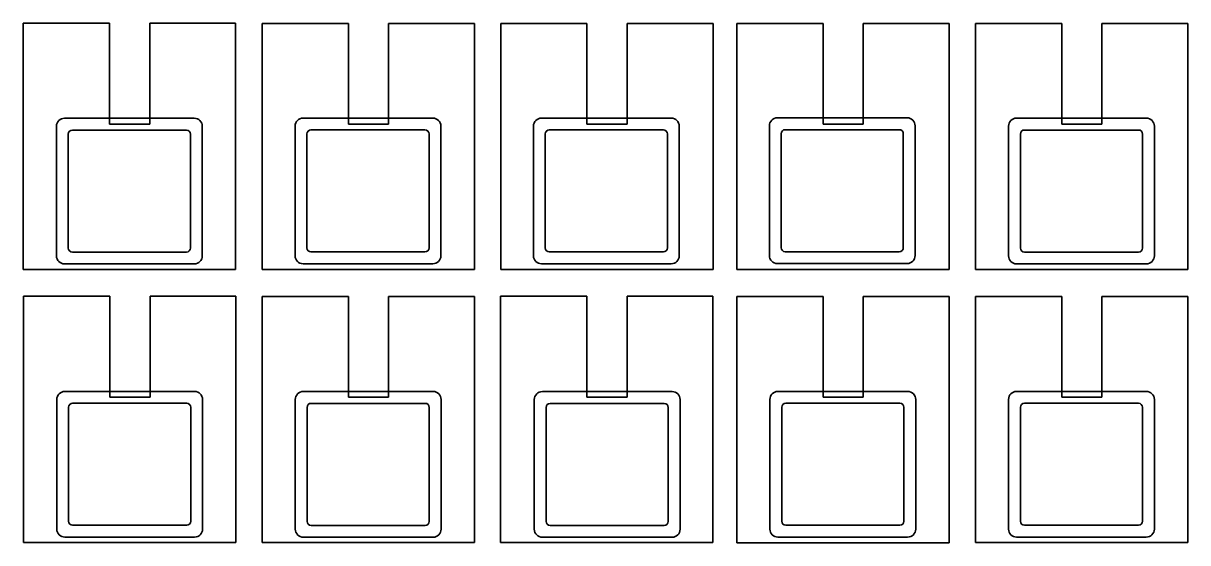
# Model space of a CAD drawing. Header units: millimetres. Extents: x -103 to 297, y 0 to 210.
# Drawn here: x -103.4 to -16.6, y 100.1 to 138.7 of the extents above; entities that cross this region are included whole.
import ezdxf

# ---------------------------------------------------------------- set-up
doc = ezdxf.new("R2010")
doc.units = ezdxf.units.MM
doc.layers.get('0').update_dxf_attribs({"lineweight": 25})
doc.layers.add('_Beschriftung', color=7, linetype='Continuous')
doc.layers.add('Beschnitt', color=7, linetype='Continuous')

# ---------------------------------------------------------------- blocks, each defined once
blk = doc.blocks.new('SE1')
at = {"layer": 'Beschnitt', "color": 7, "linetype": 'Continuous', "lineweight": 35}
for p, q in [((55.11, 107.847), (48.687, 107.847)), ((48.687, 107.847), (48.687, 89.527)), ((55.11, 100.349), (55.11, 107.847)), ((58.11, 107.847), (58.11, 100.349)), ((64.5, 107.847), (58.11, 107.847)), ((64.5, 89.527), (64.5, 107.847)), ((58.11, 100.349), (55.11, 100.349)), ((48.687, 89.527), (64.5, 89.527))]:
    blk.add_line(p, q, dxfattribs=at)
blk = doc.blocks.new('SE')
at = {"layer": 'Beschnitt'}
blk.add_blockref('SE1', (0, 0), dxfattribs=at)
blk = doc.blocks.new('SE3')
at = {"layer": 'Beschnitt', "color": 7, "linetype": 'Continuous', "lineweight": 35}
for p, q in [((72.906, 107.838), (66.483, 107.838)), ((66.483, 107.838), (66.483, 89.518)), ((72.906, 100.339), (72.906, 107.838)), ((75.906, 107.838), (75.906, 100.339)), ((82.296, 107.838), (75.906, 107.838)), ((82.296, 89.518), (82.296, 107.838)), ((75.906, 100.339), (72.906, 100.339)), ((66.483, 89.518), (82.296, 89.518))]:
    blk.add_line(p, q, dxfattribs=at)
blk = doc.blocks.new('SE2')
at = {"layer": 'Beschnitt'}
blk.add_blockref('SE3', (0, 0), dxfattribs=at)
blk = doc.blocks.new('SE5')
at = {"layer": 'Beschnitt', "color": 7, "linetype": 'Continuous', "lineweight": 35}
for p, q in [((90.686, 107.838), (84.263, 107.838)), ((84.263, 107.838), (84.263, 89.518)), ((90.686, 100.339), (90.686, 107.838)), ((93.686, 107.838), (93.686, 100.339)), ((100.076, 107.838), (93.686, 107.838)), ((100.076, 89.518), (100.076, 107.838)), ((93.686, 100.339), (90.686, 100.339)), ((84.263, 89.518), (100.076, 89.518))]:
    blk.add_line(p, q, dxfattribs=at)
blk = doc.blocks.new('SE4')
at = {"layer": 'Beschnitt'}
blk.add_blockref('SE5', (0, 0), dxfattribs=at)
blk = doc.blocks.new('SE49')
at = {"layer": '_Beschriftung', "color": 7, "linetype": 'Continuous', "lineweight": 35}
for p, q in [((51.76, 100.784), (61.425, 100.784)), ((51.16, 90.536), (51.16, 100.184)), ((62.025, 100.184), (62.025, 90.536)), ((61.425, 89.936), (51.76, 89.936))]:
    blk.add_line(p, q, dxfattribs=at)
for centre, start, end in [((51.76, 100.184), 90, 180), ((61.425, 100.184), 0, 90), ((51.76, 90.536), 180, 270), ((61.425, 90.536), 270, 0)]:
    blk.add_arc(centre, 0.6, start, end, dxfattribs=at)
blk = doc.blocks.new('SE48')
at = {"layer": '_Beschriftung'}
blk.add_blockref('SE49', (0, 0), dxfattribs=at)
blk = doc.blocks.new('SE51')
at = {"layer": '_Beschriftung', "color": 7, "linetype": 'Continuous', "lineweight": 35}
for p, q in [((87.299, 100.792), (96.963, 100.792)), ((86.699, 90.544), (86.699, 100.192)), ((97.563, 100.192), (97.563, 90.544)), ((96.963, 89.944), (87.299, 89.944))]:
    blk.add_line(p, q, dxfattribs=at)
for centre, start, end in [((87.299, 100.192), 90, 180), ((96.963, 100.192), 0, 90), ((87.299, 90.544), 180, 270), ((96.963, 90.544), 270, 0)]:
    blk.add_arc(centre, 0.6, start, end, dxfattribs=at)
blk = doc.blocks.new('SE50')
at = {"layer": '_Beschriftung'}
blk.add_blockref('SE51', (0, 0), dxfattribs=at)
blk = doc.blocks.new('SE53')
at = {"layer": '_Beschriftung', "color": 7, "linetype": 'Continuous', "lineweight": 35}
for p, q in [((87.881, 99.91), (96.381, 99.91)), ((87.581, 91.126), (87.581, 99.61)), ((96.681, 99.61), (96.681, 91.126)), ((96.381, 90.826), (87.881, 90.826))]:
    blk.add_line(p, q, dxfattribs=at)
for centre, start, end in [((87.881, 99.61), 90, 180), ((96.381, 99.61), 0, 90), ((87.881, 91.126), 180, 270), ((96.381, 91.126), 270, 0)]:
    blk.add_arc(centre, 0.3, start, end, dxfattribs=at)
blk = doc.blocks.new('SE52')
at = {"layer": '_Beschriftung'}
blk.add_blockref('SE53', (0, 0), dxfattribs=at)
blk = doc.blocks.new('SE55')
at = {"layer": '_Beschriftung', "color": 7, "linetype": 'Continuous', "lineweight": 35}
for p, q in [((52.342, 99.902), (60.843, 99.902)), ((52.042, 91.118), (52.042, 99.602)), ((61.143, 99.602), (61.143, 91.118)), ((60.843, 90.818), (52.342, 90.818))]:
    blk.add_line(p, q, dxfattribs=at)
for centre, start, end in [((52.342, 99.602), 90, 180), ((60.843, 99.602), 0, 90), ((52.342, 91.118), 180, 270), ((60.843, 91.118), 270, 0)]:
    blk.add_arc(centre, 0.3, start, end, dxfattribs=at)
blk = doc.blocks.new('SE54')
at = {"layer": '_Beschriftung'}
blk.add_blockref('SE55', (0, 0), dxfattribs=at)
blk = doc.blocks.new('SE69')
at = {"layer": '_Beschriftung', "color": 7, "linetype": 'Continuous', "lineweight": 35}
for p, q in [((69.535, 100.794), (79.199, 100.794)), ((68.935, 90.546), (68.935, 100.194)), ((79.799, 100.194), (79.799, 90.546)), ((79.199, 89.946), (69.535, 89.946))]:
    blk.add_line(p, q, dxfattribs=at)
for centre, start, end in [((69.535, 100.194), 90, 180), ((79.199, 100.194), 0, 90), ((69.535, 90.546), 180, 270), ((79.199, 90.546), 270, 0)]:
    blk.add_arc(centre, 0.6, start, end, dxfattribs=at)
blk = doc.blocks.new('SE68')
at = {"layer": '_Beschriftung'}
blk.add_blockref('SE69', (0, 0), dxfattribs=at)
blk = doc.blocks.new('SE71')
at = {"layer": '_Beschriftung', "color": 7, "linetype": 'Continuous', "lineweight": 35}
for p, q in [((70.117, 99.912), (78.617, 99.912)), ((69.817, 91.128), (69.817, 99.612)), ((78.917, 99.612), (78.917, 91.128)), ((78.617, 90.828), (70.117, 90.828))]:
    blk.add_line(p, q, dxfattribs=at)
for centre, start, end in [((70.117, 99.612), 90, 180), ((78.617, 99.612), 0, 90), ((70.117, 91.128), 180, 270), ((78.617, 91.128), 270, 0)]:
    blk.add_arc(centre, 0.3, start, end, dxfattribs=at)
blk = doc.blocks.new('SE70')
at = {"layer": '_Beschriftung'}
blk.add_blockref('SE71', (0, 0), dxfattribs=at)
blk = doc.blocks.new('SE83')
at = {"layer": 'Beschnitt', "color": 7, "linetype": 'Continuous', "lineweight": 35}
for p, q in [((126.056, 107.831), (119.633, 107.831)), ((119.633, 107.831), (119.633, 89.511)), ((126.056, 100.332), (126.056, 107.831)), ((129.056, 107.831), (129.056, 100.332)), ((135.446, 107.831), (129.056, 107.831)), ((135.446, 89.511), (135.446, 107.831)), ((129.056, 100.332), (126.056, 100.332)), ((119.633, 89.511), (135.446, 89.511))]:
    blk.add_line(p, q, dxfattribs=at)
blk = doc.blocks.new('SE82')
at = {"layer": 'Beschnitt'}
blk.add_blockref('SE83', (0, 0), dxfattribs=at)
blk = doc.blocks.new('SE85')
at = {"layer": 'Beschnitt', "color": 7, "linetype": 'Continuous', "lineweight": 35}
for p, q in [((108.276, 107.831), (101.853, 107.831)), ((101.853, 107.831), (101.853, 89.511)), ((108.276, 100.332), (108.276, 107.831)), ((111.276, 107.831), (111.276, 100.332)), ((117.666, 107.831), (111.276, 107.831)), ((117.666, 89.511), (117.666, 107.831)), ((111.276, 100.332), (108.276, 100.332)), ((101.853, 89.511), (117.666, 89.511))]:
    blk.add_line(p, q, dxfattribs=at)
blk = doc.blocks.new('SE84')
at = {"layer": 'Beschnitt'}
blk.add_blockref('SE85', (0, 0), dxfattribs=at)
blk = doc.blocks.new('SE103')
at = {"layer": '_Beschriftung', "color": 7, "linetype": 'Continuous', "lineweight": 35}
for p, q in [((104.874, 100.811), (114.538, 100.811)), ((104.274, 90.563), (104.274, 100.211)), ((115.138, 100.211), (115.138, 90.563)), ((114.538, 89.963), (104.874, 89.963))]:
    blk.add_line(p, q, dxfattribs=at)
for centre, start, end in [((104.874, 100.211), 90, 180), ((114.538, 100.211), 0, 90), ((104.874, 90.563), 180, 270), ((114.538, 90.563), 270, 0)]:
    blk.add_arc(centre, 0.6, start, end, dxfattribs=at)
blk = doc.blocks.new('SE102')
at = {"layer": '_Beschriftung'}
blk.add_blockref('SE103', (0, 0), dxfattribs=at)
blk = doc.blocks.new('SE105')
at = {"layer": '_Beschriftung', "color": 7, "linetype": 'Continuous', "lineweight": 35}
for p, q in [((105.456, 99.929), (113.956, 99.929)), ((105.156, 91.145), (105.156, 99.629)), ((114.256, 99.629), (114.256, 91.145)), ((113.956, 90.845), (105.456, 90.845))]:
    blk.add_line(p, q, dxfattribs=at)
for centre, start, end in [((105.456, 99.629), 90, 180), ((113.956, 99.629), 0, 90), ((105.456, 91.145), 180, 270), ((113.956, 91.145), 270, 0)]:
    blk.add_arc(centre, 0.3, start, end, dxfattribs=at)
blk = doc.blocks.new('SE104')
at = {"layer": '_Beschriftung'}
blk.add_blockref('SE105', (0, 0), dxfattribs=at)
blk = doc.blocks.new('SE121')
at = {"layer": '_Beschriftung', "color": 7, "linetype": 'Continuous', "lineweight": 35}
for p, q in [((122.697, 100.787), (132.361, 100.787)), ((122.097, 90.539), (122.097, 100.187)), ((132.961, 100.187), (132.961, 90.539)), ((132.361, 89.939), (122.697, 89.939))]:
    blk.add_line(p, q, dxfattribs=at)
for centre, start, end in [((122.697, 100.187), 90, 180), ((132.361, 100.187), 0, 90), ((122.697, 90.539), 180, 270), ((132.361, 90.539), 270, 0)]:
    blk.add_arc(centre, 0.6, start, end, dxfattribs=at)
blk = doc.blocks.new('SE120')
at = {"layer": '_Beschriftung'}
blk.add_blockref('SE121', (0, 0), dxfattribs=at)
blk = doc.blocks.new('SE123')
at = {"layer": '_Beschriftung', "color": 7, "linetype": 'Continuous', "lineweight": 35}
for p, q in [((123.279, 99.905), (131.78, 99.905)), ((122.979, 91.121), (122.979, 99.605)), ((132.08, 99.605), (132.08, 91.121)), ((131.78, 90.821), (123.279, 90.821))]:
    blk.add_line(p, q, dxfattribs=at)
for centre, start, end in [((123.279, 99.605), 90, 180), ((131.78, 99.605), 0, 90), ((123.279, 91.121), 180, 270), ((131.78, 91.121), 270, 0)]:
    blk.add_arc(centre, 0.3, start, end, dxfattribs=at)
blk = doc.blocks.new('SE122')
at = {"layer": '_Beschriftung'}
blk.add_blockref('SE123', (0, 0), dxfattribs=at)
blk = doc.blocks.new('SE125')
at = {"layer": 'Beschnitt', "color": 7, "linetype": 'Continuous', "lineweight": 35}
for p, q in [((48.714, 69.206), (48.714, 87.526)), ((48.714, 87.526), (55.137, 87.526)), ((55.137, 87.526), (55.137, 80.027)), ((58.137, 87.526), (64.527, 87.526)), ((58.137, 80.027), (58.137, 87.526)), ((64.527, 87.526), (64.527, 69.206)), ((55.137, 80.027), (58.137, 80.027)), ((64.527, 69.206), (48.714, 69.206))]:
    blk.add_line(p, q, dxfattribs=at)
blk = doc.blocks.new('SE124')
at = {"layer": 'Beschnitt'}
blk.add_blockref('SE125', (0, 0), dxfattribs=at)
blk = doc.blocks.new('SE127')
at = {"layer": '_Beschriftung', "color": 7, "linetype": 'Continuous', "lineweight": 35}
for p, q in [((51.183, 70.196), (51.183, 79.844)), ((51.783, 80.444), (61.447, 80.444)), ((62.047, 79.844), (62.047, 70.196)), ((61.447, 69.596), (51.783, 69.596))]:
    blk.add_line(p, q, dxfattribs=at)
for centre, start, end in [((51.783, 79.844), 90, 180), ((61.447, 79.844), 0, 90), ((51.783, 70.196), 180, 270), ((61.447, 70.196), 270, 0)]:
    blk.add_arc(centre, 0.6, start, end, dxfattribs=at)
blk = doc.blocks.new('SE126')
at = {"layer": '_Beschriftung'}
blk.add_blockref('SE127', (0, 0), dxfattribs=at)
blk = doc.blocks.new('SE129')
at = {"layer": '_Beschriftung', "color": 7, "linetype": 'Continuous', "lineweight": 35}
for p, q in [((52.065, 70.778), (52.065, 79.262)), ((52.365, 79.562), (60.865, 79.562)), ((61.165, 79.262), (61.165, 70.778)), ((60.865, 70.478), (52.365, 70.478))]:
    blk.add_line(p, q, dxfattribs=at)
for centre, start, end in [((52.365, 79.262), 90, 180), ((60.865, 79.262), 0, 90), ((52.365, 70.778), 180, 270), ((60.865, 70.778), 270, 0)]:
    blk.add_arc(centre, 0.3, start, end, dxfattribs=at)
blk = doc.blocks.new('SE128')
at = {"layer": '_Beschriftung'}
blk.add_blockref('SE129', (0, 0), dxfattribs=at)
blk = doc.blocks.new('SE131')
at = {"layer": 'Beschnitt', "color": 7, "linetype": 'Continuous', "lineweight": 35}
for p, q in [((72.909, 87.523), (66.486, 87.523)), ((66.486, 87.523), (66.486, 69.203)), ((72.909, 80.025), (72.909, 87.523)), ((75.909, 87.523), (75.909, 80.025)), ((82.299, 87.523), (75.909, 87.523)), ((82.299, 69.203), (82.299, 87.523)), ((75.909, 80.025), (72.909, 80.025)), ((66.486, 69.203), (82.299, 69.203))]:
    blk.add_line(p, q, dxfattribs=at)
blk = doc.blocks.new('SE130')
at = {"layer": 'Beschnitt'}
blk.add_blockref('SE131', (0, 0), dxfattribs=at)
blk = doc.blocks.new('SE133')
at = {"layer": '_Beschriftung', "color": 7, "linetype": 'Continuous', "lineweight": 35}
for p, q in [((68.953, 70.192), (68.953, 79.84)), ((69.553, 80.44), (79.217, 80.44)), ((79.817, 79.84), (79.817, 70.192)), ((79.217, 69.592), (69.553, 69.592))]:
    blk.add_line(p, q, dxfattribs=at)
for centre, start, end in [((69.553, 79.84), 90, 180), ((79.217, 79.84), 0, 90), ((69.553, 70.192), 180, 270), ((79.217, 70.192), 270, 0)]:
    blk.add_arc(centre, 0.6, start, end, dxfattribs=at)
blk = doc.blocks.new('SE132')
at = {"layer": '_Beschriftung'}
blk.add_blockref('SE133', (0, 0), dxfattribs=at)
blk = doc.blocks.new('SE135')
at = {"layer": '_Beschriftung', "color": 7, "linetype": 'Continuous', "lineweight": 35}
for p, q in [((69.835, 70.774), (69.835, 79.258)), ((70.135, 79.558), (78.635, 79.558)), ((78.935, 79.258), (78.935, 70.774)), ((78.635, 70.474), (70.135, 70.474))]:
    blk.add_line(p, q, dxfattribs=at)
for centre, start, end in [((70.135, 79.258), 90, 180), ((78.635, 79.258), 0, 90), ((70.135, 70.774), 180, 270), ((78.635, 70.774), 270, 0)]:
    blk.add_arc(centre, 0.3, start, end, dxfattribs=at)
blk = doc.blocks.new('SE134')
at = {"layer": '_Beschriftung'}
blk.add_blockref('SE135', (0, 0), dxfattribs=at)
blk = doc.blocks.new('SE137')
at = {"layer": 'Beschnitt', "color": 7, "linetype": 'Continuous', "lineweight": 35}
for p, q in [((90.678, 87.528), (84.255, 87.528)), ((84.255, 87.528), (84.255, 69.208)), ((90.678, 80.029), (90.678, 87.528)), ((93.678, 87.528), (93.678, 80.029)), ((100.068, 87.528), (93.678, 87.528)), ((100.068, 69.208), (100.068, 87.528)), ((93.678, 80.029), (90.678, 80.029)), ((84.255, 69.208), (100.068, 69.208))]:
    blk.add_line(p, q, dxfattribs=at)
blk = doc.blocks.new('SE136')
at = {"layer": 'Beschnitt'}
blk.add_blockref('SE137', (0, 0), dxfattribs=at)
blk = doc.blocks.new('SE139')
at = {"layer": '_Beschriftung', "color": 7, "linetype": 'Continuous', "lineweight": 35}
for p, q in [((86.762, 70.187), (86.762, 79.835)), ((87.362, 80.435), (97.026, 80.435)), ((97.626, 79.835), (97.626, 70.187)), ((97.026, 69.587), (87.362, 69.587))]:
    blk.add_line(p, q, dxfattribs=at)
for centre, start, end in [((87.362, 79.835), 90, 180), ((97.026, 79.835), 0, 90), ((87.362, 70.187), 180, 270), ((97.026, 70.187), 270, 0)]:
    blk.add_arc(centre, 0.6, start, end, dxfattribs=at)
blk = doc.blocks.new('SE138')
at = {"layer": '_Beschriftung'}
blk.add_blockref('SE139', (0, 0), dxfattribs=at)
blk = doc.blocks.new('SE141')
at = {"layer": '_Beschriftung', "color": 7, "linetype": 'Continuous', "lineweight": 35}
for p, q in [((87.644, 70.769), (87.644, 79.253)), ((87.944, 79.553), (96.444, 79.553)), ((96.744, 79.253), (96.744, 70.769)), ((96.444, 70.469), (87.944, 70.469))]:
    blk.add_line(p, q, dxfattribs=at)
for centre, start, end in [((87.944, 79.253), 90, 180), ((96.444, 79.253), 0, 90), ((87.944, 70.769), 180, 270), ((96.444, 70.769), 270, 0)]:
    blk.add_arc(centre, 0.3, start, end, dxfattribs=at)
blk = doc.blocks.new('SE140')
at = {"layer": '_Beschriftung'}
blk.add_blockref('SE141', (0, 0), dxfattribs=at)
blk = doc.blocks.new('SE143')
at = {"layer": 'Beschnitt', "color": 7, "linetype": 'Continuous', "lineweight": 35}
for p, q in [((108.275, 87.505), (101.852, 87.505)), ((101.852, 87.505), (101.852, 69.185)), ((108.275, 80.006), (108.275, 87.505)), ((111.275, 87.505), (111.275, 80.006)), ((117.665, 87.505), (111.275, 87.505)), ((117.665, 69.185), (117.665, 87.505)), ((111.275, 80.006), (108.275, 80.006)), ((101.852, 69.185), (117.665, 69.185))]:
    blk.add_line(p, q, dxfattribs=at)
blk = doc.blocks.new('SE142')
at = {"layer": 'Beschnitt'}
blk.add_blockref('SE143', (0, 0), dxfattribs=at)
blk = doc.blocks.new('SE145')
at = {"layer": '_Beschriftung', "color": 7, "linetype": 'Continuous', "lineweight": 35}
for p, q in [((104.315, 70.197), (104.315, 79.845)), ((104.915, 80.445), (114.579, 80.445)), ((115.179, 79.845), (115.179, 70.197)), ((114.579, 69.597), (104.915, 69.597))]:
    blk.add_line(p, q, dxfattribs=at)
for centre, start, end in [((104.915, 79.845), 90, 180), ((114.579, 79.845), 0, 90), ((104.915, 70.197), 180, 270), ((114.579, 70.197), 270, 0)]:
    blk.add_arc(centre, 0.6, start, end, dxfattribs=at)
blk = doc.blocks.new('SE144')
at = {"layer": '_Beschriftung'}
blk.add_blockref('SE145', (0, 0), dxfattribs=at)
blk = doc.blocks.new('SE147')
at = {"layer": '_Beschriftung', "color": 7, "linetype": 'Continuous', "lineweight": 35}
for p, q in [((105.197, 70.779), (105.197, 79.263)), ((105.497, 79.563), (113.997, 79.563)), ((114.297, 79.263), (114.297, 70.779)), ((113.997, 70.479), (105.497, 70.479))]:
    blk.add_line(p, q, dxfattribs=at)
for centre, start, end in [((105.497, 79.263), 90, 180), ((113.997, 79.263), 0, 90), ((105.497, 70.779), 180, 270), ((113.997, 70.779), 270, 0)]:
    blk.add_arc(centre, 0.3, start, end, dxfattribs=at)
blk = doc.blocks.new('SE146')
at = {"layer": '_Beschriftung'}
blk.add_blockref('SE147', (0, 0), dxfattribs=at)
blk = doc.blocks.new('SE149')
at = {"layer": 'Beschnitt', "color": 7, "linetype": 'Continuous', "lineweight": 35}
for p, q in [((126.056, 87.507), (119.633, 87.507)), ((119.633, 87.507), (119.633, 69.187)), ((126.056, 80.009), (126.056, 87.507)), ((129.056, 87.507), (129.056, 80.009)), ((135.446, 87.507), (129.056, 87.507)), ((135.446, 69.187), (135.446, 87.507)), ((129.056, 80.009), (126.056, 80.009)), ((119.633, 69.187), (135.446, 69.187))]:
    blk.add_line(p, q, dxfattribs=at)
blk = doc.blocks.new('SE148')
at = {"layer": 'Beschnitt'}
blk.add_blockref('SE149', (0, 0), dxfattribs=at)
blk = doc.blocks.new('SE151')
at = {"layer": '_Beschriftung', "color": 7, "linetype": 'Continuous', "lineweight": 35}
for p, q in [((122.096, 70.2), (122.096, 79.848)), ((122.696, 80.448), (132.36, 80.448)), ((132.96, 79.848), (132.96, 70.2)), ((132.36, 69.6), (122.696, 69.6))]:
    blk.add_line(p, q, dxfattribs=at)
for centre, start, end in [((122.696, 79.848), 90, 180), ((132.36, 79.848), 0, 90), ((122.696, 70.2), 180, 270), ((132.36, 70.2), 270, 0)]:
    blk.add_arc(centre, 0.6, start, end, dxfattribs=at)
blk = doc.blocks.new('SE150')
at = {"layer": '_Beschriftung'}
blk.add_blockref('SE151', (0, 0), dxfattribs=at)
blk = doc.blocks.new('SE153')
at = {"layer": '_Beschriftung', "color": 7, "linetype": 'Continuous', "lineweight": 35}
for p, q in [((122.978, 70.782), (122.978, 79.266)), ((123.278, 79.566), (131.778, 79.566)), ((132.078, 79.266), (132.078, 70.782)), ((131.778, 70.482), (123.278, 70.482))]:
    blk.add_line(p, q, dxfattribs=at)
for centre, start, end in [((123.278, 79.266), 90, 180), ((131.778, 79.266), 0, 90), ((123.278, 70.782), 180, 270), ((131.778, 70.782), 270, 0)]:
    blk.add_arc(centre, 0.3, start, end, dxfattribs=at)
blk = doc.blocks.new('SE152')
at = {"layer": '_Beschriftung'}
blk.add_blockref('SE153', (0, 0), dxfattribs=at)

msp = doc.modelspace()

# ---------------------------------------------------------------- block references
for name in ['SE', 'SE2', 'SE4', 'SE84', 'SE82', 'SE48', 'SE68', 'SE50', 'SE102', 'SE120', 'SE54', 'SE70', 'SE52', 'SE104', 'SE122', 'SE124', 'SE130', 'SE136', 'SE142', 'SE148', 'SE126', 'SE132', 'SE138', 'SE144', 'SE150', 'SE128', 'SE134', 'SE140', 'SE146', 'SE152']:
    msp.add_blockref(name, (-152.066, 30.889))

doc.saveas('drawing.dxf')
